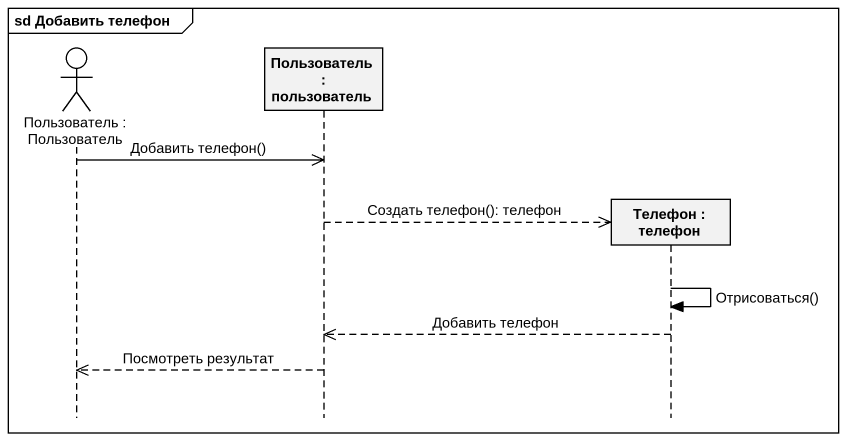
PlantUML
@startuml
mainframe sd Добавить телефон
hide footbox
actor "Пользователь : Пользователь" as Пользователь
participant "Пользователь : пользователь" as Пользователь_2
participant "Телефон : телефон" as Телефон

Пользователь ->> Пользователь_2 : Добавить телефон()
Пользователь_2 -->> Телефон ** : Создать телефон(): телефон
Телефон -> Телефон : Отрисоваться()
Телефон -->> Пользователь_2 : Добавить телефон
Пользователь_2 -->> Пользователь : Посмотреть результат
@enduml
